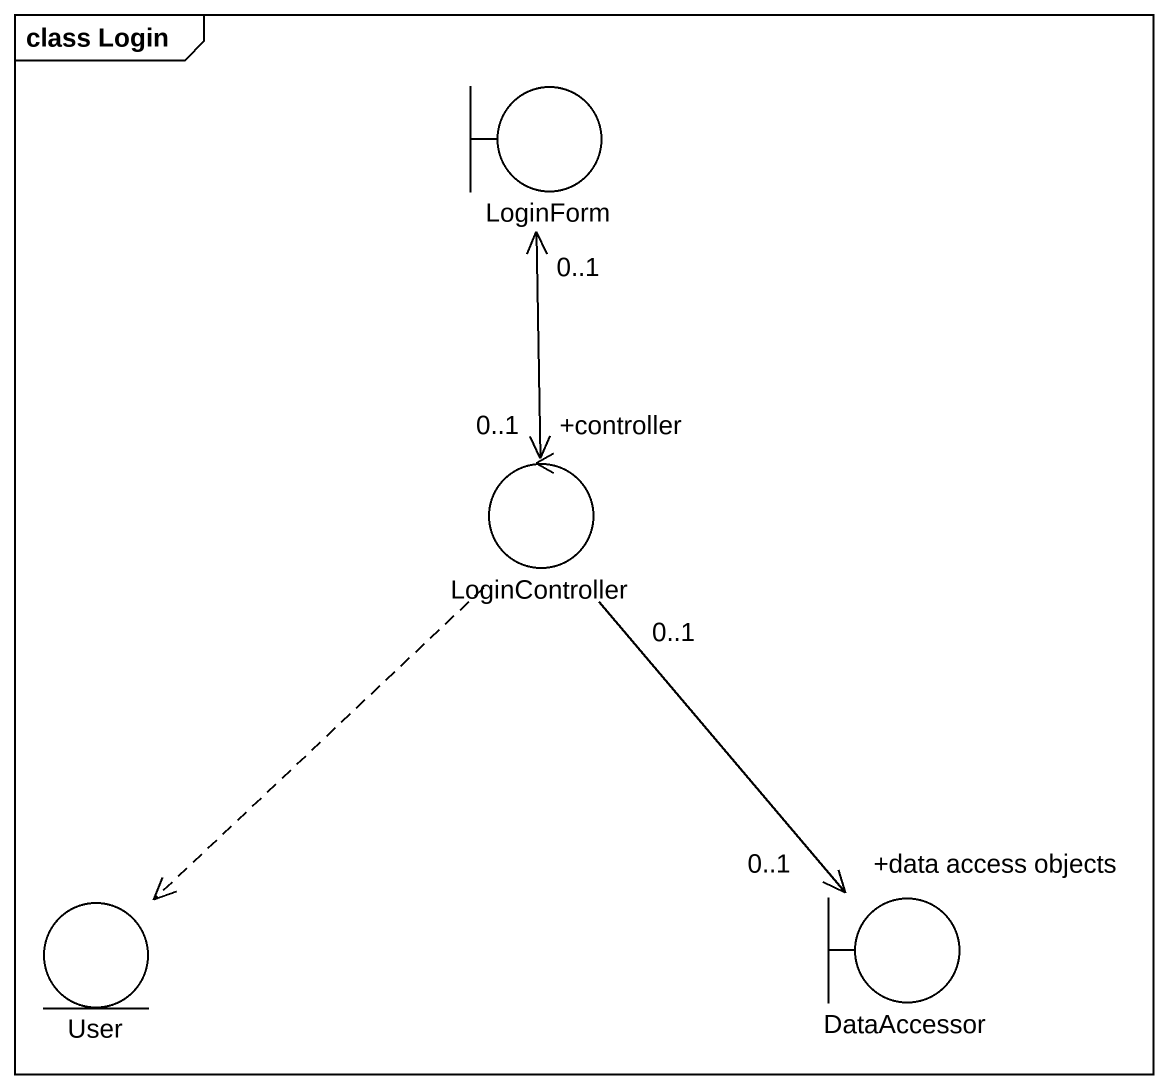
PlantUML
@startuml
mainframe class Login
boundary LoginForm
control LoginController
entity User
boundary DataAccessor
LoginForm "0..1" <--> "+controller\n0..1" LoginController
LoginController ..> User
LoginController "0..1" --> "+data access objects\n0..1" DataAccessor
@enduml
